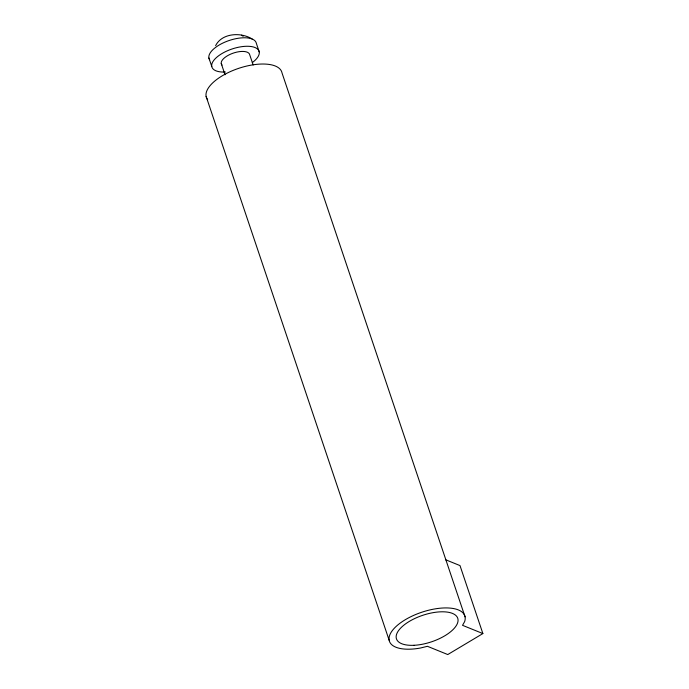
<?xml version="1.0" encoding="UTF-8"?>
<svg xmlns="http://www.w3.org/2000/svg" width="689" height="689" viewBox="0 0 689 689"><rect width="100%" height="100%" fill="white"/><g stroke="black" fill="none" stroke-linecap="round" stroke-linejoin="round"><path stroke-width="1.03" d="M215.623 45.655C221.875 33.012 241.012 31.935 252.14 39.006M482.877 633.57L447.764 654.55L427.421 646.299L420.479 648.013A39.773 17.182 -18.6 0 1 389.604 635.499A39.773 17.182 -18.6 0 1 433.743 609.119A39.773 17.182 -18.6 0 1 464.627 621.642L462.534 625.319L482.877 633.57L460.002 565.583L445.464 559.683M241.494 35.182L243.208 36.284M465.058 616.844L282.016 72.931A39.773 17.182 -18.6 0 0 236.809 68.995A39.773 17.182 -18.6 0 0 207.639 99.672M259.202 51.839L256.342 43.338A24.856 10.74 -18.6 0 0 228.498 40.729A24.856 10.74 -18.6 0 0 209.628 59.728M253.156 64.99L249.719 54.784A14.917 6.442 -18.6 0 0 232.443 53.406A14.917 6.442 -18.6 0 0 222.047 65.05M221.255 63.543L225.027 74.765M208.913 57.997L211.773 66.497M206.123 96.391L389.164 640.296M225.415 72.026A24.856 10.74 -18.6 0 1 215.226 58.703A24.856 10.74 -18.6 0 1 250.262 46.413A24.856 10.74 -18.6 0 1 252.32 62.587M414.02 645.292A32.314 13.961 -18.6 0 0 457.944 619.041A32.314 13.961 -18.6 0 0 409.369 621.375A32.314 13.961 -18.6 0 0 414.02 645.292"/></g></svg>
